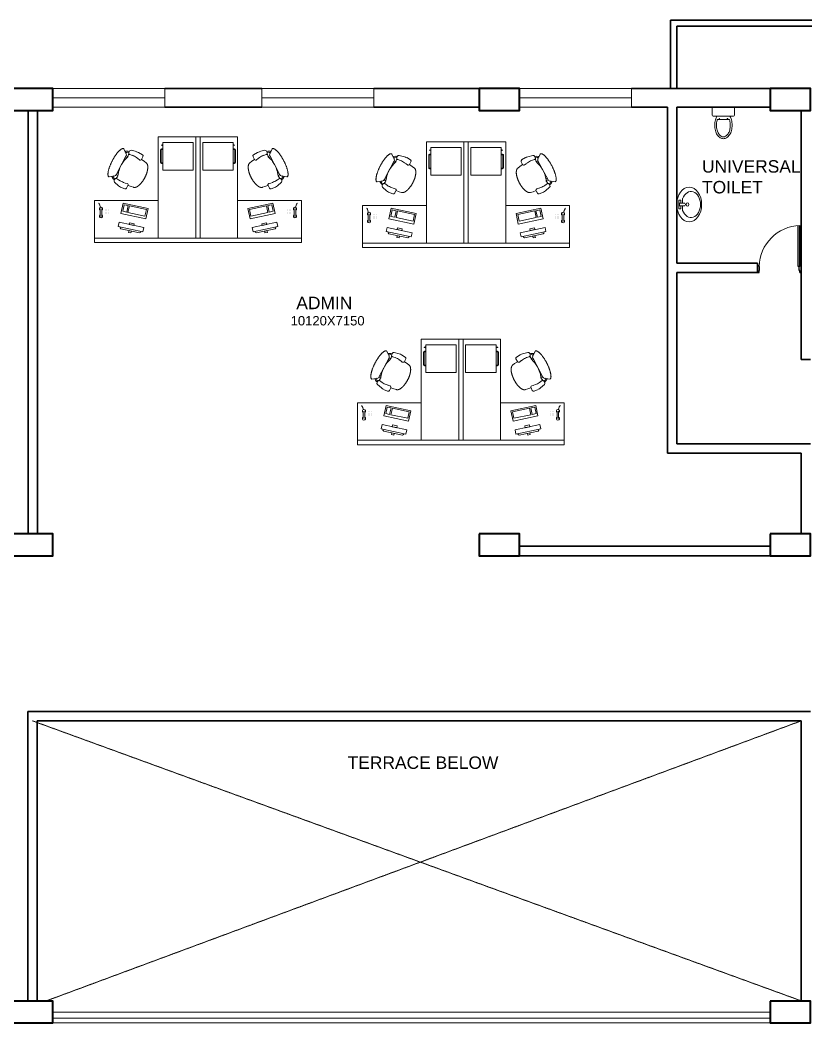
# Model space of a CAD drawing. Header units: millimetres. Extents: x 3079 to 579737, y 1565 to 1161826.
# Drawn here: x 100395 to 113021, y 14685 to 30785 of the extents above; entities that cross this region are included whole.
import ezdxf

# ---------------------------------------------------------------- set-up
doc = ezdxf.new("R2010")
doc.units = ezdxf.units.MM
doc.linetypes.add('DASHED2', pattern=[9.525, 6.35, -3.175])
for name, color, linetype, lineweight in [('1', 7, 'Continuous', 35), ('A_COL', 250, 'Continuous', 40), ('A_ELE1', 250, 'Continuous', 20), ('A_WIN-DOR', 250, 'Continuous', 30), ('ABOVE', 252, 'DASHED2', 9), ('IG-Area', 250, 'Continuous', 30), ('SILL', 251, 'Continuous', 18), ('WINDOW', 252, 'Continuous', 15)]:
    doc.layers.add(name, color=color, linetype=linetype, lineweight=lineweight)
doc.layers.add('FURNITURE', color=253, linetype='Continuous', lineweight=5, transparency=0.05)
doc.styles.get("Standard").update_dxf_attribs({"font": 'arial.ttf'})

# ---------------------------------------------------------------- blocks, each defined once
blk = doc.blocks.new('AP00XXXX$0$A$C53421247')
at = {"color": 0}
for p, q in [((82, 595), (83, 598)), ((82, 593), (82, 595)), ((140, 501), (82, 587)), ((83, 598), (85, 600)), ((85, 600), (87, 604)), ((87, 604), (90, 607)), ((90, 607), (92, 609)), ((92, 609), (95, 612)), ((95, 612), (99, 614)), ((99, 614), (103, 617)), ((99, 534), (115, 538)), ((103, 617), (106, 619)), ((106, 619), (111, 621)), ((111, 621), (115, 624)), ((115, 624), (120, 626)), ((120, 626), (126, 628)), ((126, 628), (132, 630)), ((132, 630), (137, 632)), ((137, 632), (144, 634)), ((144, 634), (149, 636)), ((149, 636), (157, 638)), ((157, 638), (163, 639)), ((163, 639), (170, 641)), ((170, 641), (178, 643)), ((178, 643), (186, 644)), ((186, 644), (194, 646)), ((194, 646), (202, 647)), ((202, 647), (210, 648)), ((210, 648), (219, 649)), ((219, 649), (227, 650)), ((227, 650), (236, 651)), ((236, 651), (245, 652)), ((245, 652), (254, 652)), ((254, 652), (263, 653)), ((263, 653), (273, 653)), ((273, 653), (282, 654)), ((282, 654), (292, 654)), ((292, 654), (302, 654)), ((302, 654), (311, 654)), ((311, 654), (321, 654)), ((321, 654), (331, 654)), ((331, 654), (341, 654)), ((341, 654), (351, 653)), ((351, 653), (361, 653)), ((361, 653), (371, 652)), ((371, 652), (381, 652)), ((381, 652), (390, 651)), ((390, 651), (401, 650)), ((401, 650), (410, 649)), ((410, 649), (420, 648)), ((420, 648), (430, 646)), ((430, 646), (439, 646)), ((439, 646), (449, 644)), ((449, 644), (458, 642)), ((458, 642), (468, 641)), ((468, 641), (477, 639)), ((477, 639), (486, 637)), ((486, 637), (495, 636)), ((495, 636), (504, 634)), ((504, 634), (513, 632)), ((513, 632), (520, 630)), ((520, 630), (529, 627)), ((529, 627), (537, 625)), ((537, 625), (545, 623)), ((545, 623), (552, 620)), ((552, 620), (559, 618)), ((559, 618), (566, 616)), ((566, 616), (573, 614)), ((573, 614), (580, 611)), ((576, 474), (643, 549)), ((580, 611), (586, 608)), ((586, 608), (592, 605)), ((592, 605), (597, 603)), ((597, 603), (603, 600)), ((603, 600), (608, 597)), ((608, 597), (613, 595)), ((613, 595), (617, 591)), ((617, 591), (621, 588)), ((621, 588), (625, 586)), ((625, 586), (629, 582)), ((629, 582), (632, 580)), ((632, 580), (635, 576)), ((635, 576), (637, 574)), ((637, 574), (639, 571)), ((639, 571), (641, 568)), ((641, 568), (642, 565)), ((642, 565), (643, 562)), ((643, 562), (644, 559)), ((644, 559), (645, 556)), ((645, 556), (645, 553)), ((7, 368), (36, 460)), ((90, 476), (63, 478)), ((73, 477), (80, 503)), ((80, 503), (99, 534)), ((95, 493), (93, 475)), ((113, 514), (95, 493)), ((113, 453), (100, 394)), ((120, 459), (111, 457)), ((127, 514), (113, 514)), ((123, 459), (120, 459)), ((145, 454), (123, 459)), ((134, 510), (127, 514)), ((151, 491), (140, 501)), ((160, 452), (145, 454)), ((165, 488), (151, 491)), ((168, 452), (160, 452)), ((166, 452), (165, 488)), ((550, 463), (165, 488)), ((184, 457), (168, 452)), ((255, 473), (184, 457)), ((195, 486), (192, 459)), ((264, 474), (255, 473)), ((327, 478), (264, 474)), ((373, 474), (327, 478)), ((434, 465), (373, 474)), ((461, 459), (434, 465)), ((496, 446), (461, 459)), ((529, 434), (496, 446)), ((520, 465), (518, 438)), ((545, 430), (529, 434)), ((545, 430), (550, 463)), ((564, 429), (545, 430)), ((550, 463), (564, 465)), ((564, 465), (576, 474)), ((588, 432), (564, 429)), ((585, 483), (591, 485)), ((591, 432), (588, 432)), ((591, 485), (604, 482)), ((597, 428), (591, 432)), ((595, 413), (600, 364)), ((604, 482), (620, 461)), ((618, 502), (606, 508)), ((633, 471), (618, 502)), ((620, 461), (621, 444)), ((650, 442), (623, 444)), ((636, 460), (633, 471)), ((638, 443), (636, 460)), ((690, 327), (673, 421)), ((2, 245), (0, 325)), ((26, 220), (76, 217)), ((83, 159), (80, 217)), ((97, 312), (98, 282)), ((98, 280), (103, 245)), ((588, 250), (580, 218)), ((593, 282), (588, 252)), ((590, 128), (600, 187)), ((602, 186), (655, 183)), ((682, 205), (691, 283)), ((90, 114), (83, 159)), ((90, 111), (90, 114)), ((90, 110), (90, 111)), ((91, 107), (90, 110)), ((92, 105), (91, 107)), ((92, 102), (92, 105)), ((93, 100), (92, 102)), ((94, 98), (93, 100)), ((95, 96), (94, 98)), ((96, 93), (95, 96)), ((97, 91), (96, 93)), ((99, 89), (97, 91)), ((100, 87), (99, 89)), ((101, 84), (100, 87)), ((103, 82), (101, 84)), ((105, 80), (103, 82)), ((107, 78), (105, 80)), ((109, 76), (107, 78)), ((111, 73), (109, 76)), ((113, 72), (111, 73)), ((116, 69), (113, 72)), ((118, 67), (116, 69)), ((120, 65), (118, 67)), ((123, 63), (120, 65)), ((125, 60), (123, 63)), ((128, 59), (125, 60)), ((132, 57), (128, 59)), ((135, 54), (132, 57)), ((138, 53), (135, 54)), ((141, 51), (138, 53)), ((144, 49), (141, 51)), ((148, 47), (144, 49)), ((151, 45), (148, 47)), ((155, 44), (151, 45)), ((158, 42), (155, 44)), ((162, 40), (158, 42)), ((165, 38), (162, 40)), ((169, 36), (165, 38)), ((173, 34), (169, 36)), ((178, 33), (173, 34)), ((182, 31), (178, 33)), ((186, 30), (182, 31)), ((190, 28), (186, 30)), ((194, 27), (190, 28)), ((199, 25), (194, 27)), ((204, 24), (199, 25)), ((207, 22), (204, 24)), ((212, 21), (207, 22)), ((217, 19), (212, 21)), ((221, 18), (217, 19)), ((226, 17), (221, 18)), ((231, 16), (226, 17)), ((236, 15), (231, 16)), ((241, 14), (236, 15)), ((246, 13), (241, 14)), ((250, 11), (246, 13)), ((256, 10), (250, 11)), ((261, 9), (256, 10)), ((266, 8), (261, 9)), ((271, 8), (266, 8)), ((276, 7), (271, 8)), ((281, 6), (276, 7)), ((287, 5), (281, 6)), ((291, 4), (287, 5)), ((297, 4), (291, 4)), ((302, 4), (297, 4)), ((307, 2), (302, 4)), ((313, 2), (307, 2)), ((318, 2), (313, 2)), ((323, 1), (318, 2)), ((328, 1), (323, 1)), ((334, 1), (328, 1)), ((339, 1), (334, 1)), ((344, 0), (339, 1)), ((350, 1), (344, 0)), ((356, 0), (350, 1)), ((360, 0), (356, 0)), ((366, 0), (360, 0)), ((371, 0), (366, 0)), ((376, 1), (371, 0)), ((382, 0), (376, 1)), ((387, 1), (382, 0)), ((392, 1), (387, 1)), ((397, 1), (392, 1)), ((402, 1), (397, 1)), ((407, 2), (402, 1)), ((412, 2), (407, 2)), ((417, 3), (412, 2)), ((423, 3), (417, 3)), ((427, 4), (423, 3)), ((432, 4), (427, 4)), ((437, 6), (432, 4)), ((442, 6), (437, 6)), ((447, 7), (442, 6)), ((451, 8), (447, 7)), ((455, 9), (451, 8)), ((460, 9), (455, 9)), ((465, 10), (460, 9)), ((469, 12), (465, 10)), ((474, 12), (469, 12)), ((478, 13), (474, 12)), ((482, 15), (478, 13)), ((486, 16), (482, 15)), ((490, 17), (486, 16)), ((494, 18), (490, 17)), ((498, 19), (494, 18)), ((502, 21), (498, 19)), ((506, 22), (502, 21)), ((510, 23), (506, 22)), ((514, 25), (510, 23)), ((517, 27), (514, 25)), ((520, 28), (517, 27)), ((524, 30), (520, 28)), ((528, 31), (524, 30)), ((530, 33), (528, 31)), ((533, 35), (530, 33)), ((537, 36), (533, 35)), ((539, 38), (537, 36)), ((542, 40), (539, 38)), ((545, 42), (542, 40)), ((547, 43), (545, 42)), ((550, 46), (547, 43)), ((552, 47), (550, 46)), ((555, 49), (552, 47)), ((557, 51), (555, 49)), ((559, 53), (557, 51)), ((561, 55), (559, 53)), ((563, 57), (561, 55)), ((565, 59), (563, 57)), ((567, 61), (565, 59)), ((568, 63), (567, 61)), ((569, 65), (568, 63)), ((571, 67), (569, 65)), ((572, 70), (571, 67)), ((573, 71), (572, 70)), ((574, 74), (573, 71)), ((575, 76), (574, 74)), ((576, 78), (575, 76)), ((577, 81), (576, 78)), ((577, 82), (590, 128)), ((577, 82), (577, 81))]:
    blk.add_line(p, q, dxfattribs=at)
for centre, radius, start, end in [((88, 591), 6.35, 164.3929, 214.029), ((638, 553), 6.35, 318.2555, 357.1149), ((153, 324), 152, 163.1174, 179.4456), ((60, 452), 25.4, 85.1777, 163.418), ((87, 451), 25.4, 6.3757, 85.1777), ((446, 342), 350, 171.2066, 184.7536), ((251, 353), 350, 348.2663, 1.8132), ((620, 418), 25.4, 85.208, 169.2349), ((620, 418), 25.4, 169.2349, 190.8913), ((648, 417), 25.4, 9.9024, 85.208), ((28, 245), 25.4, 180.1777, 266.5099), ((78, 242), 25.4, 266.5099, 4.8356), ((124, 283), 25.4, 182.6801, 187.8199), ((604, 212), 25.4, 165.2, 266.5099), ((563, 256), 25.4, 345.2, 350.3398), ((657, 209), 25.4, 266.5099, 353.5743), ((539, 300), 152, 353.5743, 9.9024)]:
    blk.add_arc(centre, radius, start, end, dxfattribs=at)

msp = doc.modelspace()

# ---------------------------------------------------------------- linework, layer by layer
at = {"layer": '1'}
for p, q in [((110845, 30785), (113236, 30785)), ((110845, 30785), (110845, 29685)), ((110945, 30685), (113223, 30685)), ((110945, 30685), (110945, 29685)), ((98679, 29685), (100920, 29685)), ((102720, 29685), (104279, 29685)), ((106079, 29685), (108420, 29685)), ((110220, 29685), (113095, 29685)), ((110715, 29685), (110715, 29685)), ((110865, 29685), (110865, 29685)), ((100524, 29335), (100524, 22535)), ((100674, 29335), (100674, 22535)), ((102720, 29385), (104279, 29385)), ((103945, 29385), (103945, 29385)), ((106079, 29385), (107770, 29385)), ((110220, 29385), (110795, 29385)), ((110795, 29385), (110795, 23833)), ((110945, 29385), (112445, 29385)), ((110945, 29385), (110945, 26885)), ((112945, 29335), (112945, 26955)), ((112945, 29335), (112945, 25537)), ((112245, 26885), (110945, 26885)), ((110945, 26735), (110945, 23983)), ((112267, 26735), (110945, 26735)), ((112245, 26735), (112245, 26885)), ((112945, 26735), (112923, 26735)), ((112945, 25338), (112945, 25537)), ((113095, 25338), (112945, 25338)), ((112945, 23833), (110795, 23833)), ((113095, 23983), (110945, 23983)), ((112945, 22535), (112945, 23833)), ((112945, 23833), (112945, 22535)), ((112945, 22535), (112945, 23833)), ((112445, 22338), (108420, 22338)), ((107770, 22185), (112445, 22185)), ((100520, 19685), (113095, 19685)), ((100520, 15035), (100520, 19685)), ((100670, 19535), (112945, 19535)), ((100670, 15035), (100670, 19535)), ((112945, 15035), (112945, 19535)), ((100595, 14685), (98679, 14685)), ((100595, 14685), (100895, 14685)), ((113095, 14685), (112445, 14685))]:
    msp.add_line(p, q, dxfattribs=at)
at = {"layer": 'A_COL'}
for points in [[(100270, 29685), (100270, 29335), (100920, 29335), (100920, 29685)], [(107770, 29685), (107770, 29335), (108420, 29335), (108420, 29685)], [(112445, 29685), (112445, 29335), (113095, 29335), (113095, 29685)], [(100270, 22535), (100270, 22185), (100920, 22185), (100920, 22535)], [(107770, 22535), (107770, 22185), (108420, 22185), (108420, 22535)], [(112445, 22535), (112445, 22185), (113095, 22185), (113095, 22535)], [(100270, 15035), (100270, 14685), (100920, 14685), (100920, 15035)], [(112445, 15035), (112445, 14685), (113095, 14685), (113095, 15035)]]:
    msp.add_lwpolyline(points, close=True, dxfattribs=at)
at = {"layer": 'A_ELE1', "transparency": 33554687}
msp.add_arc((112943, 26811), 676, 91.742, 178.2578, dxfattribs=at)
at = {"layer": 'A_WIN-DOR', "transparency": 33554687}
for p, q in [((112897, 26831), (112897, 27486)), ((112923, 26831), (112923, 27487)), ((112267, 26840), (112245, 26840)), ((112267, 26831), (112267, 26840)), ((112267, 26735), (112267, 26767)), ((112267, 26767), (112277, 26767)), ((112277, 26767), (112277, 26831)), ((112913, 26767), (112913, 26831)), ((112923, 26767), (112913, 26767)), ((112923, 26840), (112923, 26863)), ((112923, 26840), (112945, 26840)), ((112923, 26735), (112923, 26767)), ((112945, 26840), (112945, 26735))]:
    msp.add_line(p, q, dxfattribs=at)
at = {"layer": 'A_WIN-DOR'}
for p, q in [((112245, 26840), (112245, 26735)), ((112245, 26735), (112267, 26735)), ((112923, 26735), (112945, 26735))]:
    msp.add_line(p, q, dxfattribs=at)
at = {"layer": 'A_WIN-DOR', "transparency": 33554687}
for points in [[(112267, 26831), (112277, 26831)], [(112923, 26831), (112897, 26831)]]:
    msp.add_lwpolyline(points, dxfattribs=at)
at = {"layer": 'ABOVE', "ltscale": 0.25}
for p, q in [((100595, 19535), (112958, 15035)), ((112945, 19535), (100805, 15035))]:
    msp.add_line(p, q, dxfattribs=at)
at = {"layer": 'FURNITURE'}
for p, q in [((111515, 29367), (111515, 29259)), ((111857, 29385), (111533, 29385)), ((111875, 29259), (111875, 29367)), ((111533, 29241), (111857, 29241)), ((111599, 29191), (111791, 29191)), ((111626, 29207), (111626, 29191)), ((111633, 29207), (111626, 29207)), ((111626, 29191), (111633, 29191)), ((111633, 29191), (111633, 29207)), ((111757, 29191), (111757, 29207)), ((111757, 29207), (111764, 29207)), ((111764, 29191), (111757, 29191)), ((111764, 29207), (111764, 29191)), ((102616, 27285), (102616, 28912)), ((102616, 28912), (103254, 28912)), ((103219, 27285), (103219, 28912)), ((103891, 28912), (103254, 28912)), ((103289, 27285), (103289, 28912)), ((103891, 27285), (103891, 28912)), ((106923, 27204), (106923, 28830)), ((106923, 28830), (107561, 28830)), ((107526, 27204), (107526, 28830)), ((108198, 28830), (107561, 28830)), ((107596, 27204), (107596, 28830)), ((108198, 27204), (108198, 28830)), ((102653, 28496), (102653, 28701)), ((102661, 28777), (102661, 28779)), ((102661, 28779), (102664, 28779)), ((102664, 28777), (102661, 28777)), ((102662, 28779), (102664, 28779)), ((102662, 28779), (102662, 28779)), ((102662, 28777), (102664, 28777)), ((102662, 28777), (102662, 28777)), ((102663, 28496), (102663, 28701)), ((102664, 28779), (102677, 28779)), ((102664, 28779), (102677, 28779)), ((102664, 28777), (102664, 28779)), ((102664, 28777), (102677, 28777)), ((102677, 28777), (102664, 28777)), ((102668, 28716), (102688, 28716)), ((102668, 28706), (102688, 28706)), ((102669, 28777), (102669, 28779)), ((102670, 28779), (102670, 28779)), ((102670, 28777), (102670, 28777)), ((102677, 28779), (102679, 28779)), ((102677, 28779), (102680, 28779)), ((102677, 28777), (102679, 28777)), ((102680, 28777), (102677, 28777)), ((102679, 28779), (102679, 28779)), ((102679, 28777), (102679, 28777)), ((102680, 28777), (102680, 28779)), ((102680, 28779), (102681, 28779)), ((102681, 28777), (102680, 28777)), ((102681, 28779), (102685, 28779)), ((102685, 28777), (102681, 28777)), ((102686, 28787), (102687, 28790)), ((102686, 28787), (102686, 28787)), ((102686, 28769), (102686, 28787)), ((102686, 28768), (102686, 28787)), ((102686, 28769), (102686, 28769)), ((102686, 28768), (102687, 28766)), ((102688, 28790), (102687, 28790)), ((102687, 28766), (102687, 28790)), ((102688, 28766), (102687, 28766)), ((102688, 28766), (102688, 28790)), ((102688, 28716), (102688, 28716)), ((102688, 28706), (102688, 28706)), ((103820, 28790), (103820, 28790)), ((103821, 28787), (103820, 28790)), ((103820, 28766), (103820, 28790)), ((103820, 28766), (103820, 28790)), ((103821, 28768), (103820, 28766)), ((103820, 28766), (103820, 28766)), ((103840, 28716), (103820, 28716)), ((103820, 28716), (103820, 28716)), ((103840, 28706), (103820, 28706)), ((103820, 28706), (103820, 28706)), ((103822, 28787), (103821, 28787)), ((103821, 28768), (103821, 28787)), ((103822, 28769), (103821, 28769)), ((103822, 28769), (103822, 28787)), ((103827, 28779), (103823, 28779)), ((103823, 28777), (103827, 28777)), ((103828, 28779), (103827, 28779)), ((103827, 28777), (103828, 28777)), ((103831, 28779), (103828, 28779)), ((103828, 28777), (103828, 28779)), ((103828, 28777), (103831, 28777)), ((103831, 28779), (103829, 28779)), ((103829, 28779), (103829, 28779)), ((103831, 28777), (103829, 28777)), ((103829, 28777), (103829, 28777)), ((103844, 28779), (103831, 28779)), ((103844, 28779), (103831, 28779)), ((103844, 28777), (103831, 28777)), ((103831, 28777), (103844, 28777)), ((103838, 28779), (103838, 28779)), ((103838, 28777), (103838, 28777)), ((103839, 28777), (103839, 28779)), ((103844, 28777), (103844, 28779)), ((103846, 28779), (103844, 28779)), ((103847, 28779), (103844, 28779)), ((103846, 28777), (103844, 28777)), ((103844, 28777), (103847, 28777)), ((103845, 28496), (103845, 28701)), ((103846, 28779), (103846, 28779)), ((103846, 28777), (103846, 28777)), ((103847, 28777), (103847, 28779)), ((103855, 28496), (103855, 28701)), ((106968, 28695), (106968, 28697)), ((106968, 28697), (106971, 28697)), ((106971, 28695), (106968, 28695)), ((106969, 28697), (106971, 28697)), ((106969, 28697), (106969, 28697)), ((106969, 28695), (106971, 28695)), ((106969, 28695), (106969, 28695)), ((106971, 28697), (106984, 28697)), ((106971, 28697), (106984, 28697)), ((106971, 28695), (106971, 28697)), ((106971, 28695), (106984, 28695)), ((106984, 28695), (106971, 28695)), ((106976, 28695), (106976, 28697)), ((106977, 28697), (106977, 28697)), ((106977, 28695), (106977, 28695)), ((106984, 28697), (106986, 28697)), ((106984, 28697), (106987, 28697)), ((106984, 28695), (106986, 28695)), ((106987, 28695), (106984, 28695)), ((106986, 28697), (106986, 28697)), ((106986, 28695), (106986, 28695)), ((106987, 28695), (106987, 28697)), ((106987, 28697), (106988, 28697)), ((106988, 28695), (106987, 28695)), ((106988, 28697), (106992, 28697)), ((106992, 28695), (106988, 28695)), ((106993, 28706), (106994, 28708)), ((106993, 28687), (106993, 28706)), ((106993, 28705), (106993, 28705)), ((106993, 28687), (106993, 28705)), ((106993, 28687), (106994, 28684)), ((106993, 28687), (106993, 28687)), ((106995, 28708), (106994, 28708)), ((106994, 28684), (106994, 28708)), ((106995, 28684), (106994, 28684)), ((106995, 28684), (106995, 28708)), ((108127, 28708), (108127, 28708)), ((108128, 28706), (108127, 28708)), ((108127, 28684), (108127, 28708)), ((108127, 28684), (108127, 28708)), ((108128, 28687), (108127, 28684)), ((108127, 28684), (108127, 28684)), ((108128, 28687), (108128, 28706)), ((108129, 28705), (108128, 28705)), ((108129, 28687), (108128, 28687)), ((108129, 28687), (108129, 28705)), ((108134, 28697), (108129, 28697)), ((108129, 28695), (108134, 28695)), ((108137, 28697), (108134, 28697)), ((108134, 28695), (108134, 28697)), ((108134, 28697), (108134, 28697)), ((108134, 28695), (108137, 28695)), ((108134, 28695), (108134, 28695)), ((108137, 28697), (108135, 28697)), ((108135, 28697), (108135, 28697)), ((108137, 28695), (108135, 28695)), ((108135, 28695), (108135, 28695)), ((108150, 28697), (108137, 28697)), ((108150, 28697), (108137, 28697)), ((108150, 28695), (108137, 28695)), ((108137, 28695), (108150, 28695)), ((108145, 28697), (108145, 28697)), ((108145, 28695), (108145, 28695)), ((108146, 28695), (108146, 28697)), ((108152, 28697), (108150, 28697)), ((108153, 28697), (108150, 28697)), ((108152, 28695), (108150, 28695)), ((108150, 28695), (108153, 28695)), ((108151, 28695), (108151, 28697)), ((108152, 28697), (108152, 28697)), ((108152, 28695), (108152, 28695)), ((108153, 28695), (108153, 28697)), ((106960, 28414), (106960, 28619)), ((106970, 28414), (106970, 28619)), ((106975, 28634), (106995, 28634)), ((106975, 28624), (106995, 28624)), ((106995, 28634), (106995, 28634)), ((106995, 28624), (106995, 28624)), ((108147, 28634), (108127, 28634)), ((108127, 28634), (108127, 28634)), ((108147, 28624), (108127, 28624)), ((108127, 28624), (108127, 28624)), ((108152, 28414), (108152, 28619)), ((108162, 28414), (108162, 28619)), ((102688, 28491), (102668, 28491)), ((102688, 28481), (102668, 28481)), ((102688, 28491), (102688, 28491)), ((102688, 28481), (102688, 28481)), ((103820, 28491), (103840, 28491)), ((103820, 28491), (103820, 28491)), ((103820, 28481), (103840, 28481)), ((103820, 28481), (103820, 28481)), ((106995, 28409), (106975, 28409)), ((106995, 28399), (106975, 28399)), ((106995, 28409), (106995, 28409)), ((106995, 28399), (106995, 28399)), ((108127, 28409), (108147, 28409)), ((108127, 28409), (108127, 28409)), ((108127, 28399), (108147, 28399)), ((108127, 28399), (108127, 28399)), ((101593, 27888), (102616, 27888)), ((101593, 27888), (101593, 27285)), ((104915, 27888), (103891, 27888)), ((104915, 27888), (104915, 27285)), ((110981, 27756), (110981, 27892)), ((110981, 27892), (111009, 27892)), ((111009, 27892), (111009, 27846)), ((111038, 27918), (111038, 27846)), ((101669, 27841), (101654, 27846)), ((101674, 27831), (101659, 27836)), ((101678, 27821), (101664, 27826)), ((101683, 27812), (101669, 27817)), ((101687, 27779), (101678, 27807)), ((101684, 27634), (101684, 27756)), ((101708, 27634), (101708, 27756)), ((101766, 27744), (101766, 27744)), ((101766, 27721), (101766, 27721)), ((101766, 27698), (101766, 27698)), ((101789, 27744), (101789, 27744)), ((101789, 27721), (101789, 27721)), ((101789, 27698), (101789, 27698)), ((101812, 27744), (101812, 27744)), ((101812, 27721), (101812, 27721)), ((101812, 27698), (101812, 27698)), ((102051, 27846), (102015, 27678)), ((102068, 27820), (102045, 27715)), ((102045, 27715), (102108, 27702)), ((102451, 27760), (102051, 27846)), ((102131, 27807), (102068, 27820)), ((102108, 27702), (102131, 27807)), ((102152, 27802), (102129, 27697)), ((102129, 27697), (102402, 27639)), ((102425, 27744), (102152, 27802)), ((102402, 27639), (102425, 27744)), ((102414, 27592), (102451, 27760)), ((104057, 27760), (104456, 27846)), ((104093, 27592), (104057, 27760)), ((104083, 27744), (104356, 27802)), ((104105, 27639), (104083, 27744)), ((104378, 27697), (104105, 27639)), ((104356, 27802), (104378, 27697)), ((104377, 27807), (104440, 27820)), ((104399, 27702), (104377, 27807)), ((104462, 27715), (104399, 27702)), ((104440, 27820), (104462, 27715)), ((104456, 27846), (104492, 27678)), ((104696, 27744), (104696, 27744)), ((104696, 27721), (104696, 27721)), ((104696, 27698), (104696, 27698)), ((104719, 27744), (104719, 27744)), ((104719, 27721), (104719, 27721)), ((104719, 27698), (104719, 27698)), ((104741, 27744), (104741, 27744)), ((104741, 27721), (104741, 27721)), ((104741, 27698), (104741, 27698)), ((104800, 27634), (104800, 27756)), ((104821, 27779), (104829, 27807)), ((104824, 27634), (104824, 27756)), ((104825, 27812), (104839, 27817)), ((104829, 27821), (104844, 27826)), ((104834, 27831), (104849, 27836)), ((104839, 27841), (104854, 27846)), ((105899, 27806), (106923, 27806)), ((105899, 27806), (105899, 27204)), ((105975, 27759), (105961, 27764)), ((105980, 27749), (105966, 27754)), ((105985, 27740), (105971, 27745)), ((105990, 27730), (105975, 27735)), ((105994, 27698), (105985, 27725)), ((106358, 27764), (106322, 27596)), ((106375, 27739), (106352, 27633)), ((106757, 27678), (106358, 27764)), ((106438, 27725), (106375, 27739)), ((106415, 27620), (106438, 27725)), ((106459, 27721), (106436, 27615)), ((106732, 27662), (106459, 27721)), ((109222, 27806), (108198, 27806)), ((108364, 27678), (108763, 27764)), ((108390, 27662), (108663, 27721)), ((108663, 27721), (108685, 27615)), ((108684, 27725), (108747, 27739)), ((108706, 27620), (108684, 27725)), ((108747, 27739), (108769, 27633)), ((108763, 27764), (108799, 27596)), ((109127, 27698), (109136, 27725)), ((109131, 27730), (109146, 27735)), ((109136, 27740), (109151, 27745)), ((109141, 27749), (109156, 27754)), ((109146, 27759), (109160, 27764)), ((109222, 27806), (109222, 27204)), ((111009, 27756), (110981, 27756)), ((110989, 27846), (110989, 27802)), ((110989, 27846), (111076, 27846)), ((110989, 27802), (111076, 27802)), ((111009, 27802), (111009, 27756)), ((111038, 27802), (111038, 27730)), ((101766, 27675), (101766, 27675)), ((101789, 27675), (101789, 27675)), ((101812, 27675), (101812, 27675)), ((102015, 27678), (102414, 27592)), ((104492, 27678), (104093, 27592)), ((104696, 27675), (104696, 27675)), ((104719, 27675), (104719, 27675)), ((104741, 27675), (104741, 27675)), ((105990, 27553), (105990, 27674)), ((106015, 27553), (106015, 27674)), ((106073, 27662), (106073, 27662)), ((106073, 27639), (106073, 27639)), ((106073, 27616), (106073, 27616)), ((106073, 27594), (106073, 27594)), ((106096, 27662), (106096, 27662)), ((106096, 27639), (106096, 27639)), ((106096, 27616), (106096, 27616)), ((106096, 27594), (106096, 27594)), ((106119, 27662), (106119, 27662)), ((106119, 27639), (106119, 27639)), ((106119, 27616), (106119, 27616)), ((106119, 27594), (106119, 27594)), ((106322, 27596), (106721, 27510)), ((106352, 27633), (106415, 27620)), ((106436, 27615), (106709, 27557)), ((106709, 27557), (106732, 27662)), ((106721, 27510), (106757, 27678)), ((108400, 27510), (108364, 27678)), ((108412, 27557), (108390, 27662)), ((108799, 27596), (108400, 27510)), ((108685, 27615), (108412, 27557)), ((108769, 27633), (108706, 27620)), ((109003, 27662), (109003, 27662)), ((109003, 27639), (109003, 27639)), ((109003, 27616), (109003, 27616)), ((109003, 27594), (109003, 27594)), ((109025, 27662), (109025, 27662)), ((109025, 27639), (109025, 27639)), ((109025, 27616), (109025, 27616)), ((109025, 27594), (109025, 27594)), ((109048, 27662), (109048, 27662)), ((109048, 27639), (109048, 27639)), ((109048, 27616), (109048, 27616)), ((109048, 27594), (109048, 27594)), ((109107, 27553), (109107, 27674)), ((109131, 27553), (109131, 27674)), ((102004, 27463), (102002, 27451)), ((102013, 27433), (102002, 27451)), ((102316, 27368), (102013, 27433)), ((102334, 27380), (102316, 27368)), ((102337, 27392), (102334, 27380)), ((104171, 27392), (104174, 27380)), ((104174, 27380), (104192, 27368)), ((104192, 27368), (104495, 27433)), ((104495, 27433), (104506, 27451)), ((104503, 27463), (104506, 27451)), ((106311, 27381), (106309, 27369)), ((108810, 27381), (108813, 27369)), ((101593, 27285), (103254, 27285)), ((101593, 27285), (103254, 27285)), ((101593, 27215), (101593, 27285)), ((101593, 27215), (103254, 27215)), ((101593, 27215), (103254, 27215)), ((101593, 27215), (103254, 27215)), ((104915, 27285), (103254, 27285)), ((104915, 27215), (103254, 27215)), ((104915, 27215), (103254, 27215)), ((104915, 27215), (104915, 27285)), ((106320, 27351), (106309, 27369)), ((106623, 27287), (106320, 27351)), ((106641, 27298), (106623, 27287)), ((106643, 27310), (106641, 27298)), ((108478, 27310), (108481, 27298)), ((108481, 27298), (108499, 27287)), ((108499, 27287), (108801, 27351)), ((108801, 27351), (108813, 27369)), ((105899, 27204), (107561, 27204)), ((105899, 27204), (107561, 27204)), ((105899, 27133), (105899, 27204)), ((105899, 27133), (107561, 27133)), ((105899, 27133), (107561, 27133)), ((105899, 27133), (107561, 27133)), ((109222, 27204), (107561, 27204)), ((109222, 27133), (107561, 27133)), ((109222, 27133), (107561, 27133)), ((109222, 27133), (109222, 27204)), ((106840, 24039), (106840, 25665)), ((106840, 25665), (107478, 25665)), ((107443, 24039), (107443, 25665)), ((108115, 25665), (107478, 25665)), ((107513, 24039), (107513, 25665)), ((108115, 24039), (108115, 25665)), ((106877, 25249), (106877, 25454)), ((106885, 25530), (106885, 25532)), ((106885, 25532), (106888, 25532)), ((106888, 25530), (106885, 25530)), ((106886, 25532), (106888, 25532)), ((106886, 25532), (106886, 25532)), ((106886, 25530), (106888, 25530)), ((106886, 25530), (106886, 25530)), ((106887, 25249), (106887, 25454)), ((106888, 25532), (106901, 25532)), ((106888, 25532), (106901, 25532)), ((106888, 25530), (106888, 25532)), ((106888, 25530), (106901, 25530)), ((106901, 25530), (106888, 25530)), ((106892, 25469), (106912, 25469)), ((106892, 25459), (106912, 25459)), ((106893, 25530), (106893, 25532)), ((106894, 25532), (106894, 25532)), ((106894, 25530), (106894, 25530)), ((106901, 25532), (106903, 25532)), ((106901, 25532), (106904, 25532)), ((106901, 25530), (106903, 25530)), ((106904, 25530), (106901, 25530)), ((106903, 25532), (106903, 25532)), ((106903, 25530), (106903, 25530)), ((106904, 25530), (106904, 25532)), ((106904, 25532), (106905, 25532)), ((106905, 25530), (106904, 25530)), ((106905, 25532), (106909, 25532)), ((106909, 25530), (106905, 25530)), ((106910, 25541), (106911, 25543)), ((106910, 25521), (106910, 25541)), ((106910, 25540), (106910, 25540)), ((106910, 25522), (106910, 25540)), ((106910, 25522), (106910, 25522)), ((106910, 25521), (106911, 25519)), ((106912, 25543), (106911, 25543)), ((106911, 25519), (106911, 25543)), ((106912, 25519), (106911, 25519)), ((106912, 25519), (106912, 25543)), ((106912, 25469), (106912, 25469)), ((106912, 25459), (106912, 25459)), ((108044, 25543), (108044, 25543)), ((108045, 25541), (108044, 25543)), ((108044, 25519), (108044, 25543)), ((108044, 25519), (108044, 25543)), ((108045, 25521), (108044, 25519)), ((108044, 25519), (108044, 25519)), ((108064, 25469), (108044, 25469)), ((108044, 25469), (108044, 25469)), ((108064, 25459), (108044, 25459)), ((108044, 25459), (108044, 25459)), ((108045, 25521), (108045, 25541)), ((108046, 25540), (108045, 25540)), ((108046, 25522), (108045, 25522)), ((108046, 25522), (108046, 25540)), ((108051, 25532), (108046, 25532)), ((108046, 25530), (108051, 25530)), ((108054, 25532), (108051, 25532)), ((108051, 25530), (108051, 25532)), ((108051, 25532), (108051, 25532)), ((108051, 25530), (108054, 25530)), ((108051, 25530), (108051, 25530)), ((108054, 25532), (108052, 25532)), ((108052, 25532), (108052, 25532)), ((108054, 25530), (108052, 25530)), ((108052, 25530), (108052, 25530)), ((108068, 25532), (108054, 25532)), ((108068, 25532), (108054, 25532)), ((108068, 25530), (108054, 25530)), ((108054, 25530), (108068, 25530)), ((108062, 25532), (108062, 25532)), ((108062, 25530), (108062, 25530)), ((108063, 25530), (108063, 25532)), ((108068, 25530), (108068, 25532)), ((108070, 25532), (108068, 25532)), ((108071, 25532), (108068, 25532)), ((108070, 25530), (108068, 25530)), ((108068, 25530), (108071, 25530)), ((108069, 25249), (108069, 25454)), ((108070, 25532), (108070, 25532)), ((108070, 25530), (108070, 25530)), ((108071, 25530), (108071, 25532)), ((108079, 25249), (108079, 25454)), ((106912, 25244), (106892, 25244)), ((106912, 25234), (106892, 25234)), ((106912, 25244), (106912, 25244)), ((106912, 25234), (106912, 25234)), ((108044, 25244), (108064, 25244)), ((108044, 25244), (108044, 25244)), ((108044, 25234), (108064, 25234)), ((108044, 25234), (108044, 25234)), ((105816, 24641), (106840, 24641)), ((105816, 24641), (105816, 24039)), ((109139, 24641), (108115, 24641)), ((109139, 24641), (109139, 24039)), ((105893, 24594), (105878, 24599)), ((105897, 24584), (105883, 24589)), ((105902, 24575), (105888, 24579)), ((105907, 24565), (105893, 24570)), ((105911, 24532), (105902, 24560)), ((105908, 24387), (105908, 24509)), ((105932, 24387), (105932, 24509)), ((105990, 24497), (105990, 24497)), ((105990, 24474), (105990, 24474)), ((106013, 24497), (106013, 24497)), ((106013, 24474), (106013, 24474)), ((106036, 24497), (106036, 24497)), ((106036, 24474), (106036, 24474)), ((106275, 24599), (106239, 24431)), ((106292, 24573), (106269, 24468)), ((106674, 24513), (106275, 24599)), ((106355, 24560), (106292, 24573)), ((106332, 24455), (106355, 24560)), ((106376, 24555), (106353, 24450)), ((106649, 24497), (106376, 24555)), ((106626, 24392), (106649, 24497)), ((106638, 24345), (106674, 24513)), ((108281, 24513), (108680, 24599)), ((108317, 24345), (108281, 24513)), ((108307, 24497), (108580, 24555)), ((108329, 24392), (108307, 24497)), ((108580, 24555), (108602, 24450)), ((108601, 24560), (108664, 24573)), ((108623, 24455), (108601, 24560)), ((108664, 24573), (108686, 24468)), ((108680, 24599), (108716, 24431)), ((108920, 24497), (108920, 24497)), ((108920, 24474), (108920, 24474)), ((108943, 24497), (108943, 24497)), ((108943, 24474), (108943, 24474)), ((108965, 24497), (108965, 24497)), ((108965, 24474), (108965, 24474)), ((109024, 24387), (109024, 24509)), ((109045, 24532), (109053, 24560)), ((109048, 24387), (109048, 24509)), ((109049, 24565), (109063, 24570)), ((109053, 24575), (109068, 24579)), ((109058, 24584), (109073, 24589)), ((109063, 24594), (109078, 24599)), ((105990, 24451), (105990, 24451)), ((105990, 24429), (105990, 24429)), ((106013, 24451), (106013, 24451)), ((106013, 24429), (106013, 24429)), ((106036, 24451), (106036, 24451)), ((106036, 24429), (106036, 24429)), ((106239, 24431), (106638, 24345)), ((106269, 24468), (106332, 24455)), ((106353, 24450), (106626, 24392)), ((108716, 24431), (108317, 24345)), ((108602, 24450), (108329, 24392)), ((108686, 24468), (108623, 24455)), ((108920, 24451), (108920, 24451)), ((108920, 24429), (108920, 24429)), ((108943, 24451), (108943, 24451)), ((108943, 24429), (108943, 24429)), ((108965, 24451), (108965, 24451)), ((108965, 24429), (108965, 24429)), ((106228, 24216), (106226, 24204)), ((106237, 24186), (106226, 24204)), ((106540, 24121), (106237, 24186)), ((108416, 24121), (108718, 24186)), ((108718, 24186), (108730, 24204)), ((108727, 24216), (108730, 24204)), ((105816, 24039), (107478, 24039)), ((105816, 24039), (107478, 24039)), ((105816, 23968), (105816, 24039)), ((106558, 24133), (106540, 24121)), ((106560, 24145), (106558, 24133)), ((109139, 24039), (107478, 24039)), ((108395, 24145), (108398, 24133)), ((108398, 24133), (108416, 24121)), ((109139, 23968), (109139, 24039)), ((105816, 23968), (107478, 23968)), ((105816, 23968), (107478, 23968)), ((105816, 23968), (107478, 23968)), ((109139, 23968), (107478, 23968)), ((109139, 23968), (107478, 23968))]:
    msp.add_line(p, q, dxfattribs=at)
for points in [[(103177, 28375), (102688, 28375), (102688, 28821), (103177, 28821)], [(103331, 28375), (103820, 28375), (103820, 28821), (103331, 28821)], [(107484, 28293), (106995, 28293), (106995, 28740), (107484, 28740)], [(107637, 28293), (108127, 28293), (108127, 28740), (107637, 28740)], [(102385, 27454), (101986, 27539), (101971, 27470), (102370, 27385)], [(102228, 27516), (102154, 27532), (102148, 27504), (102222, 27488)], [(104123, 27454), (104522, 27539), (104537, 27470), (104138, 27385)], [(104280, 27516), (104354, 27532), (104360, 27504), (104286, 27488)], [(102183, 27397), (102146, 27405), (102140, 27377), (102177, 27369)], [(104325, 27397), (104362, 27405), (104368, 27377), (104330, 27369)], [(106692, 27372), (106292, 27457), (106278, 27389), (106677, 27303)], [(106535, 27434), (106461, 27450), (106455, 27423), (106529, 27407)], [(108430, 27372), (108829, 27457), (108844, 27389), (108445, 27303)], [(108586, 27434), (108661, 27450), (108666, 27423), (108592, 27407)], [(106490, 27315), (106453, 27323), (106447, 27295), (106484, 27288)], [(108631, 27315), (108668, 27323), (108674, 27295), (108637, 27288)], [(107401, 25128), (106912, 25128), (106912, 25574), (107401, 25574)], [(107554, 25128), (108044, 25128), (108044, 25574), (107554, 25574)], [(106609, 24207), (106210, 24292), (106195, 24223), (106594, 24138)], [(106407, 24150), (106370, 24158), (106364, 24130), (106401, 24122)], [(106452, 24269), (106378, 24285), (106372, 24257), (106446, 24241)], [(108347, 24207), (108746, 24292), (108761, 24223), (108362, 24138)], [(108504, 24269), (108578, 24285), (108584, 24257), (108509, 24241)], [(108549, 24150), (108586, 24158), (108591, 24130), (108554, 24122)]]:
    msp.add_lwpolyline(points, close=True, dxfattribs=at)
for centre, radius, start, end in [((111533, 29367), 18, 90.0001, 180.0001), ((111857, 29367), 18, 0.0001, 90.0001), ((111533, 29259), 18, 180.0001, 270.0001), ((111885, 29096), 330, 164.9269, 180.0001), ((111791, 29122), 233, 149.0967, 164.9269), ((111885, 29096), 301, 164.9269, 180.0001), ((111791, 29122), 204, 160.1761, 164.9269), ((111599, 29122), 204, 15.0732, 19.8241), ((111505, 29096), 301, 0.0001, 15.0732), ((111599, 29122), 233, 15.0732, 30.9035), ((111505, 29096), 330, 0.0001, 15.0732), ((111857, 29259), 18, 270.0001, 0.0001), ((111885, 29096), 330, 180.0001, 195.0732), ((111791, 29071), 233, 195.0732, 213.0316), ((111885, 29096), 301, 180.0001, 195.0732), ((111791, 29071), 204, 195.0732, 213.0316), ((111599, 29071), 204, 326.9685, 344.9269), ((111599, 29071), 233, 326.9685, 344.9269), ((111505, 29096), 301, 344.9269, 0.0001), ((111505, 29096), 330, 344.9269, 0.0001), ((111732, 29033), 162, 213.0316, 237.5003), ((111732, 29033), 134, 213.0316, 237.5003), ((111695, 28974), 93.1, 237.5003, 270.0001), ((111695, 28974), 64.3, 237.5003, 270.0001), ((111695, 28974), 64.3, 270.0001, 302.4999), ((111695, 28974), 93.1, 270.0001, 302.4999), ((111658, 29033), 134, 302.4999, 326.9685), ((111658, 29033), 162, 302.4999, 326.9685), ((102668, 28701), 15.1, 90, 180), ((102668, 28701), 5.02, 90, 180), ((102726, 28778), 41.2, 167.3196, 178.3508), ((102726, 28778), 40.9, 178.3384, 181.6616), ((102726, 28778), 41.2, 181.6492, 192.6804), ((103782, 28778), 41.2, 1.6492, 12.6804), ((103782, 28778), 41.2, 347.3196, 358.3508), ((103782, 28778), 40.9, 358.3384, 1.6616), ((103840, 28701), 15.1, 0, 90), ((103840, 28701), 5.02, 0, 90), ((107033, 28696), 41.2, 167.3196, 178.3508), ((107033, 28696), 40.9, 178.3384, 181.6616), ((107033, 28696), 41.2, 181.6492, 192.6804), ((108088, 28696), 41.2, 1.6492, 12.6804), ((108088, 28696), 40.9, 358.3384, 1.6616), ((108088, 28696), 41.2, 347.3196, 358.3508), ((106975, 28619), 15.1, 90, 180), ((106975, 28619), 5.02, 90, 180), ((108147, 28619), 15.1, 0, 90), ((108147, 28619), 5.02, 0, 90), ((102668, 28496), 15.1, 180, 270), ((102668, 28496), 5.02, 180, 270), ((103840, 28496), 15.1, 270, 0), ((103840, 28496), 5.02, 270, 0), ((106975, 28414), 15.1, 180, 270), ((106975, 28414), 5.02, 180, 270), ((108147, 28414), 15.1, 270, 0), ((108147, 28414), 5.02, 270, 0), ((101696, 27756), 25.4, 298.4915, 241.5085), ((104812, 27756), 25.4, 298.4915, 241.5085), ((106002, 27674), 25.4, 298.4915, 241.5085), ((109119, 27674), 25.4, 298.4915, 241.5085), ((101696, 27634), 25.4, 118.4915, 61.5085), ((104812, 27634), 25.4, 118.4915, 61.5085), ((106002, 27553), 25.4, 118.4915, 61.5085), ((109119, 27553), 25.4, 118.4915, 61.5085), ((106892, 25454), 15.1, 90, 180), ((106892, 25454), 5.02, 90, 180), ((106950, 25531), 41.2, 167.3196, 178.3508), ((106950, 25531), 40.9, 178.3384, 181.6616), ((106950, 25531), 41.2, 181.6492, 192.6804), ((108006, 25531), 41.2, 1.6492, 12.6804), ((108006, 25531), 40.9, 358.3384, 1.6616), ((108006, 25531), 41.2, 347.3196, 358.3508), ((108064, 25454), 15.1, 0, 90), ((108064, 25454), 5.02, 0, 90), ((106892, 25249), 15.1, 180, 270), ((106892, 25249), 5.02, 180, 270), ((108064, 25249), 15.1, 270, 0), ((108064, 25249), 5.02, 270, 0), ((105920, 24509), 25.4, 298.4915, 241.5085), ((109036, 24509), 25.4, 298.4915, 241.5085), ((105920, 24387), 25.4, 118.4915, 61.5085), ((109036, 24387), 25.4, 118.4915, 61.5085)]:
    msp.add_arc(centre, radius, start, end, dxfattribs=at)
for centre, major_axis, start_param, end_param in [((111145, 27824), (0, -277), 1.570796326794886, 7.853981633974473), ((111175, 27824), (0, -210), -1.109185, 4.250778), ((111119, 27824), (0, 28.6), -1.570796, 4.712389), ((111066, 27824), (0, 26), 3.694408, 5.73037)]:
    msp.add_ellipse(centre, major_axis=major_axis, ratio=0.723214, start_param=start_param, end_param=end_param, dxfattribs=at)
at = {"layer": 'SILL'}
for p, q in [((102720, 29685), (100920, 29685)), ((104279, 29685), (106079, 29685)), ((110220, 29685), (108420, 29685)), ((102720, 29385), (100920, 29385)), ((104279, 29385), (106079, 29385)), ((110220, 29385), (108420, 29385)), ((112445, 14860), (100920, 14860)), ((112445, 14760), (100920, 14760)), ((100920, 14685), (112445, 14685))]:
    msp.add_line(p, q, dxfattribs=at)
at = {"layer": 'WINDOW'}
for p, q in [((100920, 29685), (100920, 29385)), ((102720, 29685), (102720, 29385)), ((104279, 29685), (104279, 29385)), ((106079, 29685), (106079, 29385)), ((110220, 29685), (110220, 29385)), ((100920, 29535), (102720, 29535)), ((104279, 29535), (106079, 29535)), ((110220, 29535), (108420, 29535))]:
    msp.add_line(p, q, dxfattribs=at)

# ---------------------------------------------------------------- block references
at = {"layer": 'FURNITURE'}
for p, xscale, yscale, zscale, rotation in [((102279, 27984), 0.903471576034104, 0.903471576034104, 0.903471576034104, 65.90822535930057), ((104229, 27984), -0.9034715759433987, 0.9034715759433986, 0.9034715759433986, 294.0917746278449), ((106585, 27902), 0.903471576034104, 0.903471576034104, 0.903471576034104, 65.90822535930057), ((108536, 27902), -0.9034715759433987, 0.9034715759433986, 0.9034715759433986, 294.0917746278449), ((106502, 24737), 0.903471576034104, 0.903471576034104, 0.903471576034104, 65.90822535930057), ((108453, 24737), -0.9034715759433987, 0.9034715759433986, 0.9034715759433986, 294.0917746278449)]:
    msp.add_blockref('AP00XXXX$0$A$C53421247', p, dxfattribs=dict(at, xscale=xscale, yscale=yscale, zscale=zscale, rotation=rotation))

# ---------------------------------------------------------------- texts
at = {"layer": 'IG-Area', "attachment_point": 1}
for s, insert, char_height in [('UNIVERSAL\\PTOILET', (111351, 28536), 200), ('ADMIN', (104833, 26344), 200), ('10120X7150', (104742, 26033), 150), ('{\\H0.26667x;TERRACE BELOW} ', (105658, 18964), 750)]:
    msp.add_mtext_dynamic_manual_height_columns(s, width=38356.19, gutter_width=12.5, heights=[0], dxfattribs=dict(at, insert=insert, char_height=char_height))

doc.saveas('drawing.dxf')
